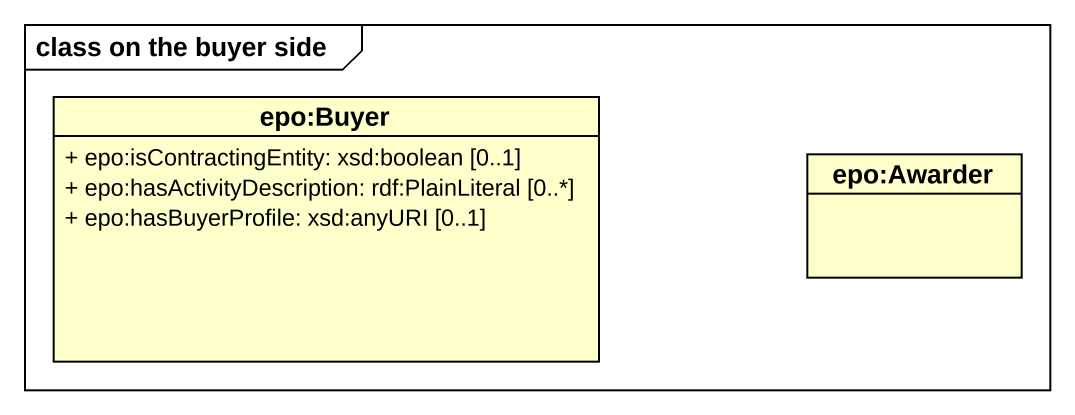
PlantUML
@startuml
mainframe class on the buyer side
hide circle
hide empty members
skinparam classAttributeIconSize 0
class "epo:Buyer" as epo_Buyer {
  + epo:isContractingEntity: xsd:boolean [0..1]
  + epo:hasActivityDescription: rdf:PlainLiteral [0..*]
  + epo:hasBuyerProfile: xsd:anyURI [0..1]
}
class "epo:Awarder" as epo_Awarder
@enduml
